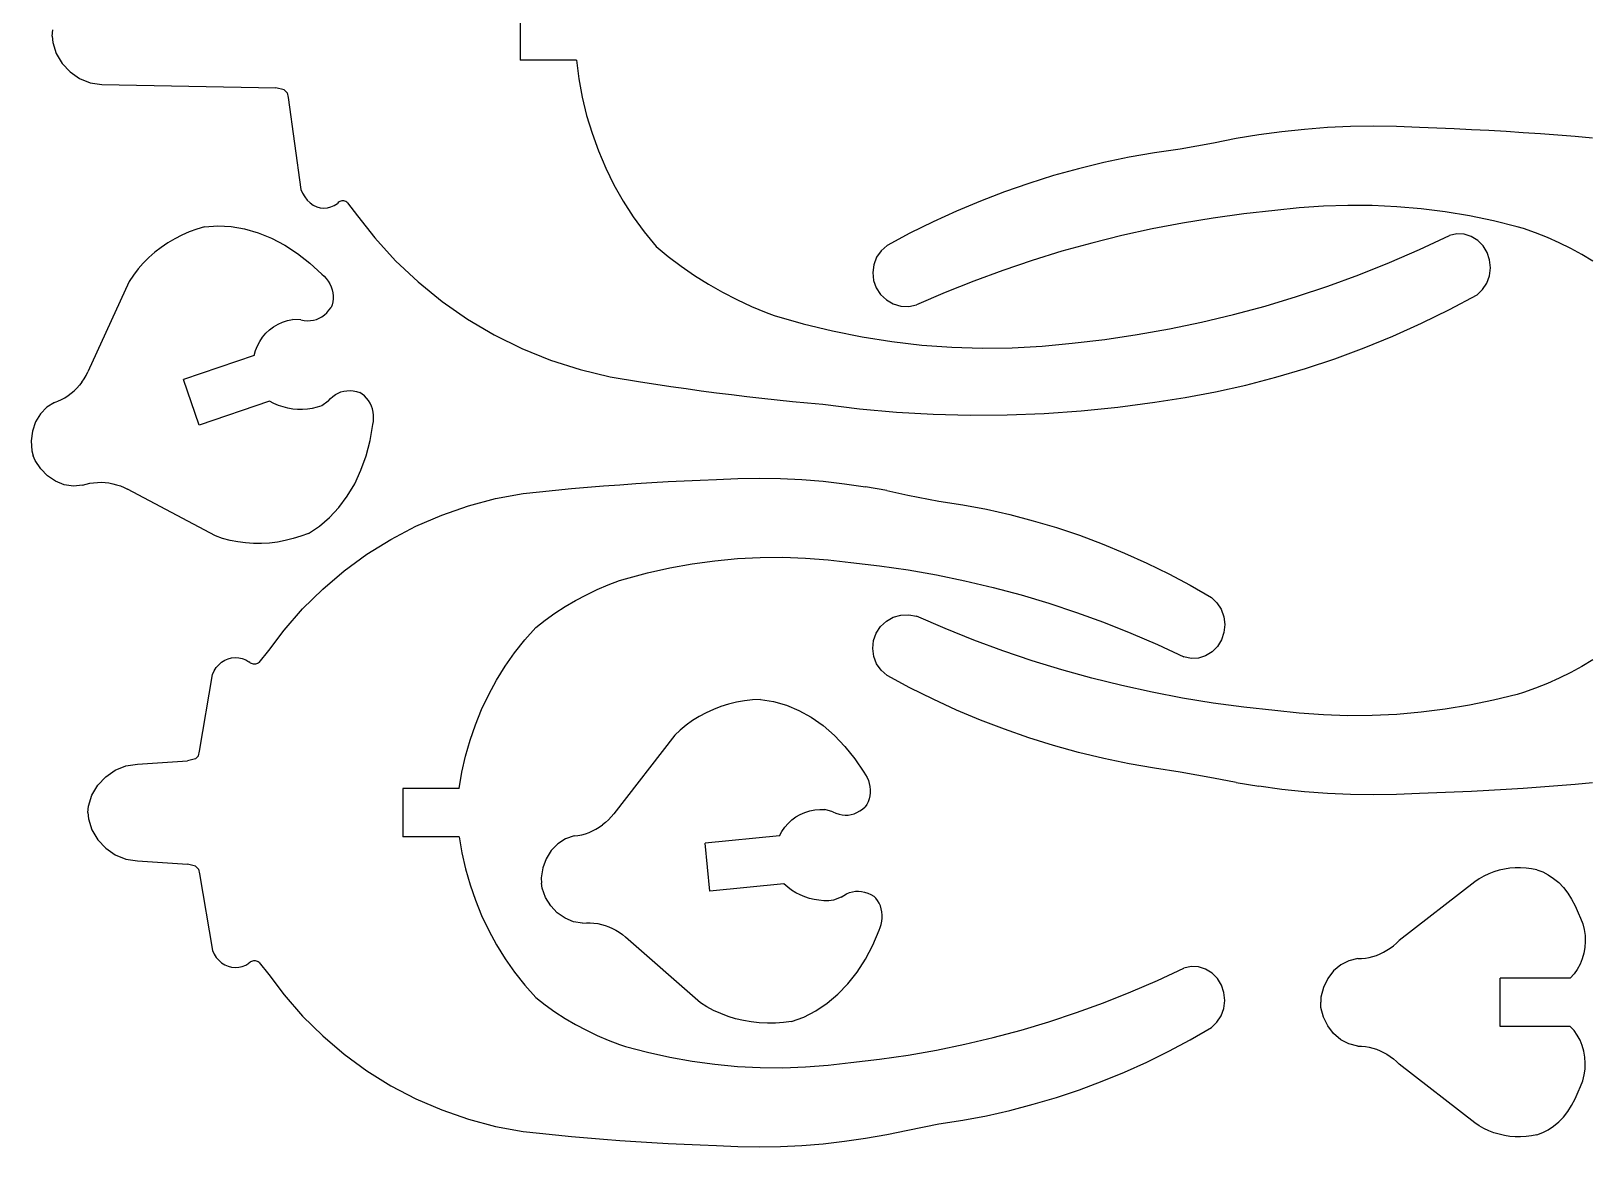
# Model space of a CAD drawing. Extents: x -177 to 177, y -98 to 98.
# Drawn here: x -176.6 to -92, y -91.3 to -30.7 of the extents above; entities that cross this region are included whole.
import ezdxf

# ---------------------------------------------------------------- set-up
doc = ezdxf.new("R2010")
doc.units = 0
doc.header["$MEASUREMENT"] = 0
doc.layers.get('0').update_dxf_attribs({"linetype": 'CONTINUOUS'})

msp = doc.modelspace()

# ---------------------------------------------------------------- linework, layer by layer
for p, q in [((-150.024, -29.624), (-150.024, -32.249)), ((-175.462, -30.937), (-175.429, -30.59)), ((-175.462, -30.937), (-175.429, -31.283)), ((-175.429, -31.283), (-175.235, -31.88)), ((-175.235, -31.88), (-174.916, -32.421)), ((-174.916, -32.421), (-174.487, -32.88)), ((-174.487, -32.88), (-173.969, -33.235)), ((-146.962, -32.249), (-150.024, -32.249)), ((-146.962, -32.249), (-146.835, -33.257)), ((-173.969, -33.235), (-173.386, -33.468)), ((-173.386, -33.468), (-172.766, -33.57)), ((-172.766, -33.57), (-163.297, -33.746)), ((-162.858, -33.854), (-163.297, -33.746)), ((-162.858, -33.854), (-162.692, -34.022)), ((-146.835, -33.257), (-146.653, -34.256)), ((-162.692, -34.022), (-162.64, -34.268)), ((-162.64, -34.268), (-161.942, -39.262)), ((-146.653, -34.256), (-146.416, -35.243)), ((-146.416, -35.243), (-146.123, -36.216)), ((-146.123, -36.216), (-145.777, -37.17)), ((-109.883, -36.301), (-111.115, -36.506)), ((-108.644, -36.133), (-109.883, -36.301)), ((-107.402, -36.003), (-108.644, -36.133)), ((-106.156, -35.909), (-107.402, -36.003)), ((-104.908, -35.852), (-106.156, -35.909)), ((-103.658, -35.832), (-104.908, -35.852)), ((-102.409, -35.849), (-103.658, -35.832)), ((-101.161, -35.904), (-102.409, -35.849)), ((-100.219, -35.937), (-101.161, -35.904)), ((-99.277, -35.976), (-100.219, -35.937)), ((-98.336, -36.02), (-99.277, -35.976)), ((-97.395, -36.07), (-98.336, -36.02)), ((-96.454, -36.125), (-97.395, -36.07)), ((-95.513, -36.185), (-96.454, -36.125)), ((-94.573, -36.251), (-95.513, -36.185)), ((-93.634, -36.322), (-94.573, -36.251)), ((-92.694, -36.398), (-93.634, -36.322)), ((-91.755, -36.48), (-92.694, -36.398)), ((-145.777, -37.17), (-145.378, -38.104)), ((-114.166, -37.075), (-115.557, -37.276)), ((-112.341, -36.746), (-114.166, -37.075)), ((-111.115, -36.506), (-112.341, -36.746)), ((-118.316, -37.81), (-119.682, -38.143)), ((-116.941, -37.522), (-118.316, -37.81)), ((-115.557, -37.276), (-116.941, -37.522)), ((-145.378, -38.104), (-144.928, -39.014)), ((-122.377, -38.936), (-123.705, -39.396)), ((-121.036, -38.518), (-122.377, -38.936)), ((-119.682, -38.143), (-121.036, -38.518)), ((-161.942, -39.262), (-161.849, -39.478)), ((-161.849, -39.478), (-161.732, -39.675)), ((-161.732, -39.675), (-161.594, -39.85)), ((-144.928, -39.014), (-144.427, -39.897)), ((-123.705, -39.396), (-125.018, -39.898)), ((-161.594, -39.85), (-161.439, -39.998)), ((-161.439, -39.998), (-161.268, -40.118)), ((-161.268, -40.118), (-161.085, -40.206)), ((-161.085, -40.206), (-160.894, -40.261)), ((-160.894, -40.261), (-160.7, -40.282)), ((-160.7, -40.282), (-160.504, -40.268)), ((-160.504, -40.268), (-160.312, -40.22)), ((-160.312, -40.22), (-160.128, -40.138)), ((-160.128, -40.138), (-159.954, -40.025)), ((-159.914, -39.983), (-159.954, -40.025)), ((-159.868, -39.949), (-159.914, -39.983)), ((-159.819, -39.921), (-159.868, -39.949)), ((-159.766, -39.901), (-159.819, -39.921)), ((-159.712, -39.889), (-159.766, -39.901)), ((-159.657, -39.885), (-159.712, -39.889)), ((-159.602, -39.89), (-159.657, -39.885)), ((-159.547, -39.903), (-159.602, -39.89)), ((-159.495, -39.923), (-159.547, -39.903)), ((-159.446, -39.952), (-159.495, -39.923)), ((-159.401, -39.987), (-159.446, -39.952)), ((-159.401, -39.987), (-158.875, -40.709)), ((-144.427, -39.897), (-143.878, -40.752)), ((-126.314, -40.442), (-127.592, -41.026)), ((-125.018, -39.898), (-126.314, -40.442)), ((-110.697, -40.595), (-112.367, -40.821)), ((-109.022, -40.414), (-110.697, -40.595)), ((-107.702, -40.269), (-109.022, -40.414)), ((-106.377, -40.175), (-107.702, -40.269)), ((-105.049, -40.133), (-106.377, -40.175)), ((-103.72, -40.143), (-105.049, -40.133)), ((-102.393, -40.205), (-103.72, -40.143)), ((-101.07, -40.32), (-102.393, -40.205)), ((-99.752, -40.486), (-101.07, -40.32)), ((-98.441, -40.704), (-99.752, -40.486)), ((-167.594, -41.427), (-168.008, -41.577)), ((-167.173, -41.302), (-167.594, -41.427)), ((-167.173, -41.302), (-166.462, -41.25)), ((-166.462, -41.25), (-165.737, -41.285)), ((-165.737, -41.285), (-165.003, -41.409)), ((-165.003, -41.409), (-164.269, -41.619)), ((-158.875, -40.709), (-157.933, -41.904)), ((-143.878, -40.752), (-143.282, -41.574)), ((-127.592, -41.026), (-128.851, -41.65)), ((-115.683, -41.409), (-117.329, -41.771)), ((-114.029, -41.092), (-115.683, -41.409)), ((-112.367, -40.821), (-114.029, -41.092)), ((-97.14, -40.973), (-98.441, -40.704)), ((-95.851, -41.293), (-97.14, -40.973)), ((-95.506, -41.397), (-95.851, -41.293)), ((-94.848, -41.627), (-95.506, -41.397)), ((-169.179, -42.174), (-169.54, -42.418)), ((-168.802, -41.952), (-169.179, -42.174)), ((-168.411, -41.752), (-168.802, -41.952)), ((-168.008, -41.577), (-168.411, -41.752)), ((-164.269, -41.619), (-163.539, -41.913)), ((-163.539, -41.913), (-162.822, -42.29)), ((-162.822, -42.29), (-162.123, -42.745)), ((-157.933, -41.904), (-156.798, -43.143)), ((-143.282, -41.574), (-142.641, -42.361)), ((-130.089, -42.314), (-130.411, -42.601)), ((-128.851, -41.65), (-130.089, -42.314)), ((-118.963, -42.178), (-120.586, -42.629)), ((-117.329, -41.771), (-118.963, -42.178)), ((-101.147, -42.532), (-99.518, -41.771)), ((-99.125, -41.687), (-99.518, -41.771)), ((-98.724, -41.705), (-99.125, -41.687)), ((-98.339, -41.824), (-98.724, -41.705)), ((-97.99, -42.037), (-98.339, -41.824)), ((-97.698, -42.331), (-97.99, -42.037)), ((-94.2, -41.884), (-94.848, -41.627)), ((-93.563, -42.167), (-94.2, -41.884)), ((-92.938, -42.476), (-93.563, -42.167)), ((-170.206, -42.967), (-170.508, -43.268)), ((-169.883, -42.683), (-170.206, -42.967)), ((-169.54, -42.418), (-169.883, -42.683)), ((-162.123, -42.745), (-161.448, -43.274)), ((-156.798, -43.143), (-155.574, -44.294)), ((-142.641, -42.361), (-141.983, -42.905)), ((-141.983, -42.905), (-141.275, -43.441)), ((-130.656, -42.956), (-130.811, -43.358)), ((-130.411, -42.601), (-130.656, -42.956)), ((-122.196, -43.124), (-123.792, -43.663)), ((-120.586, -42.629), (-122.196, -43.124)), ((-102.794, -43.245), (-101.147, -42.532)), ((-97.478, -42.692), (-97.698, -42.331)), ((-97.343, -43.097), (-97.478, -42.692)), ((-97.3, -43.526), (-97.343, -43.097)), ((-92.327, -42.811), (-92.938, -42.476)), ((-91.729, -43.17), (-92.327, -42.811)), ((-171.041, -43.919), (-171.27, -44.264)), ((-170.787, -43.586), (-171.041, -43.919)), ((-170.508, -43.268), (-170.787, -43.586)), ((-161.448, -43.274), (-160.805, -43.873)), ((-160.805, -43.873), (-160.678, -43.987)), ((-160.678, -43.987), (-160.563, -44.114)), ((-141.275, -43.441), (-140.548, -43.945)), ((-140.548, -43.945), (-139.801, -44.416)), ((-130.811, -43.358), (-130.867, -43.785)), ((-130.867, -43.785), (-130.821, -44.214)), ((-123.792, -43.663), (-125.372, -44.246)), ((-106.141, -44.523), (-104.459, -43.909)), ((-104.459, -43.909), (-102.794, -43.245)), ((-97.497, -44.355), (-97.353, -43.953)), ((-97.353, -43.953), (-97.3, -43.526)), ((-171.27, -44.264), (-173.516, -49.179)), ((-160.563, -44.114), (-160.461, -44.253)), ((-160.461, -44.253), (-160.375, -44.401)), ((-160.375, -44.401), (-160.304, -44.557)), ((-160.304, -44.557), (-160.25, -44.718)), ((-160.25, -44.718), (-160.214, -44.883)), ((-155.574, -44.294), (-154.268, -45.352)), ((-139.801, -44.416), (-139.037, -44.853)), ((-139.037, -44.853), (-138.257, -45.256)), ((-130.821, -44.214), (-130.676, -44.619)), ((-130.676, -44.619), (-130.439, -44.98)), ((-125.372, -44.246), (-126.936, -44.872)), ((-107.837, -45.089), (-106.141, -44.523)), ((-98.024, -44.997), (-97.725, -44.71)), ((-97.725, -44.71), (-97.497, -44.355)), ((-160.417, -45.835), (-160.306, -45.684)), ((-160.252, -45.534), (-160.306, -45.684)), ((-160.215, -45.377), (-160.252, -45.534)), ((-160.196, -45.214), (-160.215, -45.377)), ((-160.214, -44.883), (-160.196, -45.049)), ((-160.196, -45.049), (-160.196, -45.214)), ((-154.268, -45.352), (-152.887, -46.31)), ((-138.257, -45.256), (-137.462, -45.624)), ((-137.462, -45.624), (-136.653, -45.956)), ((-130.439, -44.98), (-130.125, -45.274)), ((-130.125, -45.274), (-129.75, -45.487)), ((-129.75, -45.487), (-129.336, -45.606)), ((-129.336, -45.606), (-128.905, -45.624)), ((-128.905, -45.624), (-128.483, -45.54)), ((-126.936, -44.872), (-128.483, -45.54)), ((-111.27, -46.068), (-109.547, -45.604)), ((-109.547, -45.604), (-107.837, -45.089)), ((-99.527, -45.794), (-98.024, -44.997)), ((-163.186, -46.586), (-162.934, -46.472)), ((-162.934, -46.472), (-162.672, -46.386)), ((-162.672, -46.386), (-162.402, -46.328)), ((-161.947, -46.354), (-162.402, -46.328)), ((-161.947, -46.354), (-161.77, -46.388)), ((-161.77, -46.388), (-161.596, -46.402)), ((-161.596, -46.402), (-161.426, -46.397)), ((-161.426, -46.397), (-161.261, -46.373)), ((-161.261, -46.373), (-161.102, -46.33)), ((-161.102, -46.33), (-160.95, -46.268)), ((-160.95, -46.268), (-160.804, -46.187)), ((-160.804, -46.187), (-160.667, -46.087)), ((-160.667, -46.087), (-160.537, -45.97)), ((-160.537, -45.97), (-160.417, -45.835)), ((-152.887, -46.31), (-151.439, -47.163)), ((-136.653, -45.956), (-136.229, -46.109)), ((-136.229, -46.109), (-134.649, -46.567)), ((-114.747, -46.845), (-113.003, -46.482)), ((-113.003, -46.482), (-111.27, -46.068)), ((-102.601, -47.234), (-101.053, -46.54)), ((-101.053, -46.54), (-99.527, -45.794)), ((-164.179, -47.521), (-164.024, -47.292)), ((-164.024, -47.292), (-163.844, -47.083)), ((-163.844, -47.083), (-163.643, -46.893)), ((-163.643, -46.893), (-163.423, -46.727)), ((-163.423, -46.727), (-163.186, -46.586)), ((-151.439, -47.163), (-149.932, -47.907)), ((-134.649, -46.567), (-133.054, -46.959)), ((-133.054, -46.959), (-131.445, -47.282)), ((-131.445, -47.282), (-129.826, -47.538)), ((-118.259, -47.416), (-116.499, -47.156)), ((-116.499, -47.156), (-114.747, -46.845)), ((-104.167, -47.875), (-102.601, -47.234)), ((-164.484, -48.287), (-164.41, -48.021)), ((-164.41, -48.021), (-164.308, -47.764)), ((-164.308, -47.764), (-164.179, -47.521)), ((-149.932, -47.907), (-148.374, -48.537)), ((-129.826, -47.538), (-128.198, -47.724)), ((-128.198, -47.724), (-126.565, -47.842)), ((-126.565, -47.842), (-124.928, -47.892)), ((-124.928, -47.892), (-123.291, -47.871)), ((-123.291, -47.871), (-121.655, -47.782)), ((-121.655, -47.782), (-120.024, -47.624)), ((-120.024, -47.624), (-118.259, -47.416)), ((-105.751, -48.463), (-104.167, -47.875)), ((-164.484, -48.287), (-168.32, -49.586)), ((-148.374, -48.537), (-146.774, -49.05)), ((-146.774, -49.05), (-145.14, -49.443)), ((-108.967, -49.475), (-107.352, -48.996)), ((-107.352, -48.996), (-105.751, -48.463)), ((-174.117, -50.063), (-173.976, -49.905)), ((-173.844, -49.737), (-173.976, -49.905)), ((-173.844, -49.737), (-173.723, -49.559)), ((-173.723, -49.559), (-173.614, -49.373)), ((-173.614, -49.373), (-173.516, -49.179)), ((-167.478, -52.072), (-168.32, -49.586)), ((-145.14, -49.443), (-143.481, -49.714)), ((-143.481, -49.714), (-142.659, -49.844)), ((-142.659, -49.844), (-141.837, -49.969)), ((-112.235, -50.267), (-110.596, -49.899)), ((-110.596, -49.899), (-108.967, -49.475)), ((-175.338, -50.839), (-175.144, -50.766)), ((-175.144, -50.766), (-174.955, -50.681)), ((-174.955, -50.681), (-174.772, -50.582)), ((-174.772, -50.582), (-174.596, -50.47)), ((-174.596, -50.47), (-174.428, -50.346)), ((-174.428, -50.346), (-174.268, -50.21)), ((-174.268, -50.21), (-174.117, -50.063)), ((-163.642, -50.773), (-167.478, -52.072)), ((-163.406, -50.898), (-163.642, -50.773)), ((-160.453, -50.767), (-160.81, -51.02)), ((-160.453, -50.767), (-160.332, -50.632)), ((-160.332, -50.632), (-160.203, -50.515)), ((-160.203, -50.515), (-160.065, -50.416)), ((-160.065, -50.416), (-159.92, -50.335)), ((-159.92, -50.335), (-159.767, -50.272)), ((-159.767, -50.272), (-159.608, -50.229)), ((-159.608, -50.229), (-159.443, -50.205)), ((-159.443, -50.205), (-159.274, -50.2)), ((-159.274, -50.2), (-159.1, -50.215)), ((-159.1, -50.215), (-158.922, -50.248)), ((-158.922, -50.248), (-158.742, -50.301)), ((-158.608, -50.388), (-158.742, -50.301)), ((-158.483, -50.49), (-158.608, -50.388)), ((-158.37, -50.608), (-158.483, -50.49)), ((-158.269, -50.739), (-158.37, -50.608)), ((-158.182, -50.882), (-158.269, -50.739)), ((-141.837, -49.969), (-141.013, -50.088)), ((-141.013, -50.088), (-140.189, -50.203)), ((-140.189, -50.203), (-139.364, -50.312)), ((-139.364, -50.312), (-138.539, -50.417)), ((-138.539, -50.417), (-137.713, -50.516)), ((-137.713, -50.516), (-136.887, -50.611)), ((-136.887, -50.611), (-136.06, -50.7)), ((-136.06, -50.7), (-135.233, -50.784)), ((-135.233, -50.784), (-134.405, -50.863)), ((-115.542, -50.835), (-113.885, -50.579)), ((-113.885, -50.579), (-112.235, -50.267)), ((-176.102, -51.463), (-176.367, -51.9)), ((-175.754, -51.104), (-176.102, -51.463)), ((-175.338, -50.839), (-175.754, -51.104)), ((-163.161, -51.003), (-163.406, -50.898)), ((-162.908, -51.089), (-163.161, -51.003)), ((-162.649, -51.154), (-162.908, -51.089)), ((-162.386, -51.198), (-162.649, -51.154)), ((-162.121, -51.221), (-162.386, -51.198)), ((-161.854, -51.223), (-162.121, -51.221)), ((-161.588, -51.204), (-161.854, -51.223)), ((-161.324, -51.163), (-161.588, -51.204)), ((-161.064, -51.102), (-161.324, -51.163)), ((-160.81, -51.02), (-161.064, -51.102)), ((-158.111, -51.035), (-158.182, -50.882)), ((-158.056, -51.196), (-158.111, -51.035)), ((-158.017, -51.362), (-158.056, -51.196)), ((-157.996, -51.532), (-158.017, -51.362)), ((-157.992, -51.704), (-157.996, -51.532)), ((-134.405, -50.863), (-133.576, -50.937)), ((-133.576, -50.937), (-131.582, -51.182)), ((-131.582, -51.182), (-129.581, -51.362)), ((-129.581, -51.362), (-127.576, -51.479)), ((-127.576, -51.479), (-125.567, -51.532)), ((-125.567, -51.532), (-123.558, -51.52)), ((-123.558, -51.52), (-121.549, -51.445)), ((-121.549, -51.445), (-119.542, -51.305)), ((-119.542, -51.305), (-117.539, -51.102)), ((-117.539, -51.102), (-115.542, -50.835)), ((-176.536, -52.395), (-176.601, -52.924)), ((-176.367, -51.9), (-176.536, -52.395)), ((-158.185, -52.909), (-158.038, -52.042)), ((-158.038, -52.042), (-158.006, -51.875)), ((-158.006, -51.875), (-157.992, -51.704)), ((-176.601, -52.924), (-176.559, -53.464)), ((-158.399, -53.74), (-158.185, -52.909)), ((-176.559, -53.464), (-176.483, -53.737)), ((-176.378, -53.999), (-176.483, -53.737)), ((-176.083, -54.453), (-176.378, -53.999)), ((-158.677, -54.526), (-158.399, -53.74)), ((-175.71, -54.834), (-176.083, -54.453)), ((-175.275, -55.124), (-175.71, -54.834)), ((-159.019, -55.261), (-158.677, -54.526)), ((-139.365, -55.029), (-138.204, -54.974)), ((-138.204, -54.974), (-137.042, -54.957)), ((-137.042, -54.957), (-135.88, -54.977)), ((-135.88, -54.977), (-134.719, -55.034)), ((-174.799, -55.311), (-175.275, -55.124)), ((-174.304, -55.384), (-174.799, -55.311)), ((-173.813, -55.342), (-174.304, -55.384)), ((-173.813, -55.342), (-173.615, -55.281)), ((-173.615, -55.281), (-173.412, -55.235)), ((-173.412, -55.235), (-173.207, -55.202)), ((-173.207, -55.202), (-173, -55.184)), ((-173, -55.184), (-172.791, -55.18)), ((-172.791, -55.18), (-172.581, -55.191)), ((-172.581, -55.191), (-172.372, -55.216)), ((-172.372, -55.216), (-172.163, -55.256)), ((-172.163, -55.256), (-171.957, -55.31)), ((-171.957, -55.31), (-171.753, -55.377)), ((-171.753, -55.377), (-171.553, -55.459)), ((-171.553, -55.459), (-171.357, -55.553)), ((-166.587, -58.092), (-171.357, -55.553)), ((-159.419, -55.938), (-159.019, -55.261)), ((-151.362, -56.067), (-149.856, -55.784)), ((-149.856, -55.784), (-148.984, -55.692)), ((-148.984, -55.692), (-148.111, -55.605)), ((-148.111, -55.605), (-147.238, -55.523)), ((-147.238, -55.523), (-146.365, -55.447)), ((-146.365, -55.447), (-145.491, -55.376)), ((-145.491, -55.376), (-144.617, -55.31)), ((-144.617, -55.31), (-143.742, -55.25)), ((-143.742, -55.25), (-142.867, -55.195)), ((-142.867, -55.195), (-141.992, -55.145)), ((-141.992, -55.145), (-141.116, -55.101)), ((-141.116, -55.101), (-140.241, -55.062)), ((-140.241, -55.062), (-139.365, -55.029)), ((-134.719, -55.034), (-133.56, -55.128)), ((-133.56, -55.128), (-132.405, -55.258)), ((-132.405, -55.258), (-131.253, -55.426)), ((-130.107, -55.631), (-131.253, -55.426)), ((-130.107, -55.631), (-128.967, -55.871)), ((-160.382, -57.095), (-159.875, -56.551)), ((-159.875, -56.551), (-159.419, -55.938)), ((-154.289, -56.962), (-152.842, -56.46)), ((-152.842, -56.46), (-151.362, -56.067)), ((-128.967, -55.871), (-127.269, -56.2)), ((-127.269, -56.2), (-125.976, -56.401)), ((-125.976, -56.401), (-124.689, -56.647)), ((-124.689, -56.647), (-123.41, -56.935)), ((-160.937, -57.564), (-160.382, -57.095)), ((-155.695, -57.57), (-154.289, -56.962)), ((-123.41, -56.935), (-122.14, -57.268)), ((-122.14, -57.268), (-120.881, -57.643)), ((-166.195, -58.227), (-166.587, -58.092)), ((-165.791, -58.336), (-166.195, -58.227)), ((-165.377, -58.419), (-165.791, -58.336)), ((-162.79, -58.349), (-163.222, -58.428)), ((-162.363, -58.243), (-162.79, -58.349)), ((-161.943, -58.111), (-162.363, -58.243)), ((-161.533, -57.954), (-161.943, -58.111)), ((-161.533, -57.954), (-160.937, -57.564)), ((-158.353, -59.088), (-157.052, -58.28)), ((-157.052, -58.28), (-155.695, -57.57)), ((-120.881, -57.643), (-119.633, -58.061)), ((-119.633, -58.061), (-118.398, -58.521)), ((-164.953, -58.475), (-165.377, -58.419)), ((-164.524, -58.505), (-164.953, -58.475)), ((-164.091, -58.506), (-164.524, -58.505)), ((-163.656, -58.481), (-164.091, -58.506)), ((-163.222, -58.428), (-163.656, -58.481)), ((-159.59, -59.991), (-158.353, -59.088)), ((-118.398, -58.521), (-117.178, -59.023)), ((-117.178, -59.023), (-115.972, -59.567)), ((-160.757, -60.983), (-159.59, -59.991)), ((-144.303, -60.418), (-143.104, -60.098)), ((-143.104, -60.098), (-141.894, -59.829)), ((-141.894, -59.829), (-140.675, -59.611)), ((-140.675, -59.611), (-139.449, -59.445)), ((-139.449, -59.445), (-138.218, -59.33)), ((-138.218, -59.33), (-136.984, -59.268)), ((-136.984, -59.268), (-135.749, -59.258)), ((-135.749, -59.258), (-134.514, -59.3)), ((-134.514, -59.3), (-133.281, -59.394)), ((-133.281, -59.394), (-132.053, -59.539)), ((-132.053, -59.539), (-130.496, -59.72)), ((-130.496, -59.72), (-128.943, -59.946)), ((-128.943, -59.946), (-127.397, -60.217)), ((-115.972, -59.567), (-114.784, -60.151)), ((-145.838, -61.009), (-145.236, -60.752)), ((-145.236, -60.752), (-144.624, -60.522)), ((-144.624, -60.522), (-144.303, -60.418)), ((-127.397, -60.217), (-125.859, -60.534)), ((-125.859, -60.534), (-124.329, -60.896)), ((-124.329, -60.896), (-122.808, -61.303)), ((-114.784, -60.151), (-113.613, -60.775)), ((-113.613, -60.775), (-112.461, -61.439)), ((-161.847, -62.058), (-160.757, -60.983)), ((-147.58, -61.936), (-147.012, -61.601)), ((-147.012, -61.601), (-146.431, -61.292)), ((-146.431, -61.292), (-145.838, -61.009)), ((-122.808, -61.303), (-121.299, -61.754)), ((-121.299, -61.754), (-119.802, -62.249)), ((-112.461, -61.439), (-112.162, -61.726)), ((-112.162, -61.726), (-111.934, -62.081)), ((-162.855, -63.212), (-161.847, -62.058)), ((-148.677, -62.679), (-148.136, -62.295)), ((-148.136, -62.295), (-147.58, -61.936)), ((-130.125, -62.724), (-129.75, -62.511)), ((-129.75, -62.511), (-129.336, -62.393)), ((-129.336, -62.393), (-128.905, -62.375)), ((-128.905, -62.375), (-128.483, -62.459)), ((-126.936, -63.127), (-128.483, -62.459)), ((-119.802, -62.249), (-118.318, -62.788)), ((-111.934, -62.081), (-111.79, -62.483)), ((-111.79, -62.483), (-111.738, -62.91)), ((-163.687, -64.32), (-162.855, -63.212)), ((-149.772, -63.741), (-149.181, -63.071)), ((-149.181, -63.071), (-148.677, -62.679)), ((-130.821, -63.785), (-130.676, -63.379)), ((-130.676, -63.379), (-130.439, -63.019)), ((-130.439, -63.019), (-130.125, -62.724)), ((-125.372, -63.752), (-126.936, -63.127)), ((-118.318, -62.788), (-116.848, -63.371)), ((-116.848, -63.371), (-115.393, -63.997)), ((-111.781, -63.339), (-111.916, -63.744)), ((-111.738, -62.91), (-111.781, -63.339)), ((-164.214, -64.97), (-163.687, -64.32)), ((-150.326, -64.443), (-149.772, -63.741)), ((-130.867, -64.213), (-130.821, -63.785)), ((-130.811, -64.641), (-130.867, -64.213)), ((-123.792, -64.335), (-125.372, -63.752)), ((-115.393, -63.997), (-113.955, -64.665)), ((-112.135, -64.105), (-112.428, -64.399)), ((-111.916, -63.744), (-112.135, -64.105)), ((-166.544, -65.252), (-166.407, -65.094)), ((-166.407, -65.094), (-166.251, -64.96)), ((-166.251, -64.96), (-166.08, -64.853)), ((-166.08, -64.853), (-165.898, -64.773)), ((-165.898, -64.773), (-165.707, -64.724)), ((-165.707, -64.724), (-165.512, -64.705)), ((-165.512, -64.705), (-165.317, -64.717)), ((-165.317, -64.717), (-165.125, -64.761)), ((-165.125, -64.761), (-164.94, -64.834)), ((-164.94, -64.834), (-164.767, -64.937)), ((-164.726, -64.974), (-164.767, -64.937)), ((-164.68, -65.005), (-164.726, -64.974)), ((-164.631, -65.03), (-164.68, -65.005)), ((-164.579, -65.048), (-164.631, -65.03)), ((-164.524, -65.059), (-164.579, -65.048)), ((-164.469, -65.063), (-164.524, -65.059)), ((-164.414, -65.058), (-164.469, -65.063)), ((-164.36, -65.047), (-164.414, -65.058)), ((-164.308, -65.028), (-164.36, -65.047)), ((-164.259, -65.002), (-164.308, -65.028)), ((-164.214, -64.97), (-164.259, -65.002)), ((-151.31, -65.934), (-150.839, -65.175)), ((-150.839, -65.175), (-150.326, -64.443)), ((-130.656, -65.043), (-130.811, -64.641)), ((-130.411, -65.397), (-130.656, -65.043)), ((-122.196, -64.874), (-123.792, -64.335)), ((-120.586, -65.37), (-122.196, -64.874)), ((-113.562, -64.749), (-113.955, -64.665)), ((-113.162, -64.731), (-113.562, -64.749)), ((-112.776, -64.612), (-113.162, -64.731)), ((-112.428, -64.399), (-112.776, -64.612)), ((-91.729, -64.828), (-92.327, -65.188)), ((-167.452, -69.793), (-166.754, -65.624)), ((-166.754, -65.624), (-166.661, -65.43)), ((-166.661, -65.43), (-166.544, -65.252)), ((-151.738, -66.719), (-151.31, -65.934)), ((-130.089, -65.684), (-130.411, -65.397)), ((-128.851, -66.348), (-130.089, -65.684)), ((-118.963, -65.821), (-120.586, -65.37)), ((-117.329, -66.228), (-118.963, -65.821)), ((-93.563, -65.832), (-94.2, -66.115)), ((-92.938, -65.523), (-93.563, -65.832)), ((-92.327, -65.188), (-92.938, -65.523)), ((-152.122, -67.526), (-151.738, -66.719)), ((-127.592, -66.972), (-128.851, -66.348)), ((-115.683, -66.589), (-117.329, -66.228)), ((-114.029, -66.906), (-115.683, -66.589)), ((-95.851, -66.706), (-97.14, -67.026)), ((-95.506, -66.601), (-95.851, -66.706)), ((-94.848, -66.371), (-95.506, -66.601)), ((-94.2, -66.115), (-94.848, -66.371)), ((-152.46, -68.353), (-152.122, -67.526)), ((-139.918, -67.704), (-140.297, -67.906)), ((-139.523, -67.524), (-139.918, -67.704)), ((-139.116, -67.369), (-139.523, -67.524)), ((-138.698, -67.239), (-139.116, -67.369)), ((-138.272, -67.134), (-138.698, -67.239)), ((-137.839, -67.056), (-138.272, -67.134)), ((-137.402, -67.004), (-137.839, -67.056)), ((-136.964, -66.979), (-137.402, -67.004)), ((-136.964, -66.979), (-136.26, -67.091)), ((-136.26, -67.091), (-135.562, -67.291)), ((-135.562, -67.291), (-134.876, -67.579)), ((-134.876, -67.579), (-134.209, -67.951)), ((-126.314, -67.557), (-127.592, -66.972)), ((-125.018, -68.1), (-126.314, -67.557)), ((-112.367, -67.178), (-114.029, -66.906)), ((-110.697, -67.404), (-112.367, -67.178)), ((-109.022, -67.584), (-110.697, -67.404)), ((-107.702, -67.73), (-109.022, -67.584)), ((-101.07, -67.679), (-102.393, -67.793)), ((-99.752, -67.512), (-101.07, -67.679)), ((-98.441, -67.295), (-99.752, -67.512)), ((-97.14, -67.026), (-98.441, -67.295)), ((-152.751, -69.198), (-152.46, -68.353)), ((-141.004, -68.377), (-141.328, -68.642)), ((-140.66, -68.131), (-141.004, -68.377)), ((-140.297, -67.906), (-140.66, -68.131)), ((-134.209, -67.951), (-133.566, -68.404)), ((-133.566, -68.404), (-132.953, -68.935)), ((-123.705, -68.602), (-125.018, -68.1)), ((-106.377, -67.824), (-107.702, -67.73)), ((-105.049, -67.866), (-106.377, -67.824)), ((-103.72, -67.855), (-105.049, -67.866)), ((-102.393, -67.793), (-103.72, -67.855)), ((-152.995, -70.058), (-152.751, -69.198)), ((-141.63, -68.926), (-144.939, -73.198)), ((-141.328, -68.642), (-141.63, -68.926)), ((-132.953, -68.935), (-132.377, -69.538)), ((-122.377, -69.062), (-123.705, -68.602)), ((-121.036, -69.48), (-122.377, -69.062)), ((-167.671, -70.207), (-168.11, -70.315)), ((-167.671, -70.207), (-167.505, -70.039)), ((-167.505, -70.039), (-167.452, -69.793)), ((-153.19, -70.93), (-152.995, -70.058)), ((-132.377, -69.538), (-131.841, -70.207)), ((-131.841, -70.207), (-131.352, -70.938)), ((-119.682, -69.856), (-121.036, -69.48)), ((-118.316, -70.188), (-119.682, -69.856)), ((-116.941, -70.477), (-118.316, -70.188)), ((-172.549, -71.181), (-172.031, -70.826)), ((-172.031, -70.826), (-171.448, -70.593)), ((-171.448, -70.593), (-170.829, -70.491)), ((-170.829, -70.491), (-168.11, -70.315)), ((-153.337, -71.812), (-153.19, -70.93)), ((-131.352, -70.938), (-131.254, -71.078)), ((-131.254, -71.078), (-131.171, -71.228)), ((-115.557, -70.722), (-116.941, -70.477)), ((-114.166, -70.923), (-115.557, -70.722)), ((-112.341, -71.252), (-114.166, -70.923)), ((-173.297, -72.181), (-172.978, -71.64)), ((-172.978, -71.64), (-172.549, -71.181)), ((-156.399, -71.812), (-156.399, -74.437)), ((-153.337, -71.812), (-156.399, -71.812)), ((-131.171, -71.228), (-131.104, -71.386)), ((-131.104, -71.386), (-131.054, -71.55)), ((-131.054, -71.55), (-131.021, -71.717)), ((-131.021, -71.717), (-131.005, -71.887)), ((-131.005, -71.887), (-131.008, -72.055)), ((-111.115, -71.493), (-112.341, -71.252)), ((-111.115, -71.493), (-109.883, -71.697)), ((-108.644, -71.865), (-109.883, -71.697)), ((-107.402, -71.996), (-108.644, -71.865)), ((-97.395, -71.929), (-98.336, -71.978)), ((-96.454, -71.874), (-97.395, -71.929)), ((-95.513, -71.813), (-96.454, -71.874)), ((-94.573, -71.748), (-95.513, -71.813)), ((-93.634, -71.677), (-94.573, -71.748)), ((-92.694, -71.6), (-93.634, -71.677)), ((-91.755, -71.519), (-92.694, -71.6)), ((-173.525, -73.124), (-173.492, -72.778)), ((-173.492, -72.778), (-173.297, -72.181)), ((-131.193, -72.68), (-131.28, -72.814)), ((-131.121, -72.536), (-131.193, -72.68)), ((-131.066, -72.382), (-131.121, -72.536)), ((-131.028, -72.221), (-131.066, -72.382)), ((-131.008, -72.055), (-131.028, -72.221)), ((-106.156, -72.09), (-107.402, -71.996)), ((-104.908, -72.147), (-106.156, -72.09)), ((-103.658, -72.166), (-104.908, -72.147)), ((-102.409, -72.149), (-103.658, -72.166)), ((-101.161, -72.095), (-102.409, -72.149)), ((-100.219, -72.061), (-101.161, -72.095)), ((-99.277, -72.022), (-100.219, -72.061)), ((-98.336, -71.978), (-99.277, -72.022)), ((-173.525, -73.124), (-173.492, -73.471)), ((-173.492, -73.471), (-173.297, -74.068)), ((-145.386, -73.666), (-145.228, -73.52)), ((-145.228, -73.52), (-145.079, -73.364)), ((-145.079, -73.364), (-144.939, -73.198)), ((-135.47, -73.717), (-135.267, -73.531)), ((-135.267, -73.531), (-135.044, -73.367)), ((-135.044, -73.367), (-134.805, -73.229)), ((-134.805, -73.229), (-134.553, -73.118)), ((-134.553, -73.118), (-134.29, -73.035)), ((-134.29, -73.035), (-134.019, -72.981)), ((-134.019, -72.981), (-133.744, -72.957)), ((-133.744, -72.957), (-133.468, -72.963)), ((-133.031, -73.091), (-133.468, -72.963)), ((-133.031, -73.091), (-132.866, -73.165)), ((-132.866, -73.165), (-132.7, -73.219)), ((-132.7, -73.219), (-132.533, -73.253)), ((-132.533, -73.253), (-132.368, -73.267)), ((-132.368, -73.267), (-132.203, -73.261)), ((-132.203, -73.261), (-132.04, -73.235)), ((-132.04, -73.235), (-131.88, -73.19)), ((-131.88, -73.19), (-131.723, -73.125)), ((-131.723, -73.125), (-131.571, -73.04)), ((-131.571, -73.04), (-131.422, -72.936)), ((-131.422, -72.936), (-131.28, -72.814)), ((-173.297, -74.068), (-172.978, -74.609)), ((-153.337, -74.437), (-156.399, -74.437)), ((-153.337, -74.437), (-153.19, -75.318)), ((-147.092, -74.397), (-147.558, -74.56)), ((-147.092, -74.397), (-146.887, -74.371)), ((-146.887, -74.371), (-146.683, -74.331)), ((-146.683, -74.331), (-146.483, -74.277)), ((-146.483, -74.277), (-146.286, -74.208)), ((-146.286, -74.208), (-146.094, -74.126)), ((-146.094, -74.126), (-145.907, -74.03)), ((-145.907, -74.03), (-145.726, -73.921)), ((-145.726, -73.921), (-145.553, -73.799)), ((-145.386, -73.666), (-145.553, -73.799)), ((-135.942, -74.393), (-139.974, -74.782)), ((-135.942, -74.393), (-135.81, -74.151)), ((-135.81, -74.151), (-135.652, -73.925)), ((-135.652, -73.925), (-135.47, -73.717)), ((-172.978, -74.609), (-172.549, -75.067)), ((-172.549, -75.067), (-172.031, -75.422)), ((-153.19, -75.318), (-152.995, -76.191)), ((-148.337, -75.196), (-148.614, -75.639)), ((-147.979, -74.83), (-148.337, -75.196)), ((-147.558, -74.56), (-147.979, -74.83)), ((-139.722, -77.394), (-139.974, -74.782)), ((-172.031, -75.422), (-171.448, -75.656)), ((-171.448, -75.656), (-170.829, -75.758)), ((-170.829, -75.758), (-168.11, -75.934)), ((-167.671, -76.042), (-168.11, -75.934)), ((-167.671, -76.042), (-167.505, -76.21)), ((-148.798, -76.139), (-148.881, -76.674)), ((-148.614, -75.639), (-148.798, -76.139)), ((-96.251, -76.151), (-96.543, -76.197)), ((-95.956, -76.127), (-96.251, -76.151)), ((-95.66, -76.124), (-95.956, -76.127)), ((-95.363, -76.142), (-95.66, -76.124)), ((-95.067, -76.181), (-95.363, -76.142)), ((-94.775, -76.241), (-95.067, -76.181)), ((-167.505, -76.21), (-167.452, -76.455)), ((-167.452, -76.455), (-166.754, -80.624)), ((-152.995, -76.191), (-152.751, -77.05)), ((-148.881, -76.674), (-148.87, -76.957)), ((-148.827, -77.236), (-148.87, -76.957)), ((-135.691, -77.006), (-139.722, -77.394)), ((-135.489, -77.182), (-135.691, -77.006)), ((-98.147, -76.889), (-102.252, -80.072)), ((-97.904, -76.726), (-98.147, -76.889)), ((-97.65, -76.581), (-97.904, -76.726)), ((-97.385, -76.456), (-97.65, -76.581)), ((-97.112, -76.349), (-97.385, -76.456)), ((-96.831, -76.263), (-97.112, -76.349)), ((-96.543, -76.197), (-96.831, -76.263)), ((-94.775, -76.241), (-94.46, -76.356)), ((-94.46, -76.356), (-94.156, -76.511)), ((-94.156, -76.511), (-93.865, -76.705)), ((-93.865, -76.705), (-93.591, -76.936)), ((-93.591, -76.936), (-93.335, -77.203)), ((-152.751, -77.05), (-152.46, -77.895)), ((-148.644, -77.746), (-148.827, -77.236)), ((-148.367, -78.202), (-148.644, -77.746)), ((-135.275, -77.34), (-135.489, -77.182)), ((-135.048, -77.481), (-135.275, -77.34)), ((-134.811, -77.604), (-135.048, -77.481)), ((-134.566, -77.707), (-134.811, -77.604)), ((-134.312, -77.79), (-134.566, -77.707)), ((-134.053, -77.853), (-134.312, -77.79)), ((-133.789, -77.895), (-134.053, -77.853)), ((-132.584, -77.729), (-132.991, -77.894)), ((-132.584, -77.729), (-132.436, -77.625)), ((-132.436, -77.625), (-132.284, -77.541)), ((-132.284, -77.541), (-132.127, -77.476)), ((-132.127, -77.476), (-131.967, -77.43)), ((-131.967, -77.43), (-131.804, -77.404)), ((-131.804, -77.404), (-131.639, -77.399)), ((-131.639, -77.399), (-131.474, -77.413)), ((-131.474, -77.413), (-131.307, -77.447)), ((-131.307, -77.447), (-131.141, -77.501)), ((-131.141, -77.501), (-130.976, -77.574)), ((-130.976, -77.574), (-130.812, -77.667)), ((-130.702, -77.781), (-130.812, -77.667)), ((-130.604, -77.91), (-130.702, -77.781)), ((-93.335, -77.203), (-93.1, -77.503)), ((-93.1, -77.503), (-92.888, -77.832)), ((-92.888, -77.832), (-92.701, -78.189)), ((-152.46, -77.895), (-152.122, -78.723)), ((-152.122, -78.723), (-151.738, -79.53)), ((-148.01, -78.584), (-148.367, -78.202)), ((-147.59, -78.874), (-148.01, -78.584)), ((-133.523, -77.916), (-133.789, -77.895)), ((-133.257, -77.916), (-133.523, -77.916)), ((-132.991, -77.894), (-133.257, -77.916)), ((-130.52, -78.05), (-130.604, -77.91)), ((-130.452, -78.201), (-130.52, -78.05)), ((-130.401, -78.36), (-130.452, -78.201)), ((-130.366, -78.525), (-130.401, -78.36)), ((-130.349, -78.694), (-130.366, -78.525)), ((-130.349, -78.865), (-130.349, -78.694)), ((-92.701, -78.189), (-92.54, -78.57)), ((-92.54, -78.57), (-92.398, -78.863)), ((-151.738, -79.53), (-151.31, -80.314)), ((-147.124, -79.059), (-147.59, -78.874)), ((-146.636, -79.13), (-147.124, -79.059)), ((-146.636, -79.13), (-146.43, -79.116)), ((-146.43, -79.116), (-146.222, -79.117)), ((-146.222, -79.117), (-146.015, -79.132)), ((-146.015, -79.132), (-145.809, -79.162)), ((-145.809, -79.162), (-145.605, -79.206)), ((-145.605, -79.206), (-145.403, -79.265)), ((-145.403, -79.265), (-145.205, -79.337)), ((-145.205, -79.337), (-145.011, -79.423)), ((-145.011, -79.423), (-144.822, -79.523)), ((-144.822, -79.523), (-144.639, -79.635)), ((-130.866, -80.333), (-130.525, -79.523)), ((-130.525, -79.523), (-130.456, -79.367)), ((-130.456, -79.367), (-130.403, -79.204)), ((-130.403, -79.204), (-130.368, -79.036)), ((-130.368, -79.036), (-130.349, -78.865)), ((-92.398, -78.863), (-92.287, -79.17)), ((-92.287, -79.17), (-92.208, -79.487)), ((-92.208, -79.487), (-92.161, -79.81)), ((-151.31, -80.314), (-150.839, -81.074)), ((-144.639, -79.635), (-144.463, -79.76)), ((-144.463, -79.76), (-144.294, -79.897)), ((-140.23, -83.458), (-144.294, -79.897)), ((-131.264, -81.093), (-130.866, -80.333)), ((-102.742, -80.495), (-102.571, -80.365)), ((-102.571, -80.365), (-102.407, -80.224)), ((-102.407, -80.224), (-102.252, -80.072)), ((-92.149, -80.136), (-92.17, -80.459)), ((-92.161, -79.81), (-92.149, -80.136)), ((-166.754, -80.624), (-166.661, -80.819)), ((-166.661, -80.819), (-166.544, -80.997)), ((-166.544, -80.997), (-166.407, -81.154)), ((-166.407, -81.154), (-166.251, -81.288)), ((-164.68, -81.243), (-164.726, -81.274)), ((-164.631, -81.218), (-164.68, -81.243)), ((-164.579, -81.2), (-164.631, -81.218)), ((-164.524, -81.189), (-164.579, -81.2)), ((-164.469, -81.186), (-164.524, -81.189)), ((-164.414, -81.19), (-164.469, -81.186)), ((-164.36, -81.202), (-164.414, -81.19)), ((-164.308, -81.22), (-164.36, -81.202)), ((-164.259, -81.246), (-164.308, -81.22)), ((-164.214, -81.278), (-164.259, -81.246)), ((-150.839, -81.074), (-150.326, -81.806)), ((-131.715, -81.794), (-131.264, -81.093)), ((-104.989, -81.177), (-105.435, -81.406)), ((-104.51, -81.059), (-104.989, -81.177)), ((-104.51, -81.059), (-104.303, -81.053)), ((-104.303, -81.053), (-104.097, -81.033)), ((-104.097, -81.033), (-103.892, -80.998)), ((-103.892, -80.998), (-103.69, -80.948)), ((-103.69, -80.948), (-103.491, -80.885)), ((-103.491, -80.885), (-103.296, -80.807)), ((-103.296, -80.807), (-103.105, -80.716)), ((-103.105, -80.716), (-102.921, -80.612)), ((-102.921, -80.612), (-102.742, -80.495)), ((-92.312, -81.082), (-92.431, -81.374)), ((-92.224, -80.776), (-92.312, -81.082)), ((-92.17, -80.459), (-92.224, -80.776)), ((-166.251, -81.288), (-166.08, -81.396)), ((-166.08, -81.396), (-165.898, -81.475)), ((-165.898, -81.475), (-165.707, -81.525)), ((-165.707, -81.525), (-165.512, -81.544)), ((-165.512, -81.544), (-165.317, -81.531)), ((-165.317, -81.531), (-165.125, -81.488)), ((-165.125, -81.488), (-164.94, -81.414)), ((-164.94, -81.414), (-164.767, -81.312)), ((-164.726, -81.274), (-164.767, -81.312)), ((-164.214, -81.278), (-163.687, -81.928)), ((-163.687, -81.928), (-162.855, -83.037)), ((-150.326, -81.806), (-149.772, -82.508)), ((-132.215, -82.432), (-131.715, -81.794)), ((-115.393, -82.252), (-113.955, -81.584)), ((-113.562, -81.5), (-113.955, -81.584)), ((-113.162, -81.518), (-113.562, -81.5)), ((-112.776, -81.637), (-113.162, -81.518)), ((-112.428, -81.849), (-112.776, -81.637)), ((-112.135, -82.144), (-112.428, -81.849)), ((-105.826, -81.735), (-106.144, -82.149)), ((-105.435, -81.406), (-105.826, -81.735)), ((-92.758, -81.898), (-92.962, -82.124)), ((-92.581, -81.647), (-92.758, -81.898)), ((-92.431, -81.374), (-92.581, -81.647)), ((-149.772, -82.508), (-149.181, -83.178)), ((-132.76, -83), (-132.215, -82.432)), ((-118.318, -83.46), (-116.848, -82.877)), ((-116.848, -82.877), (-115.393, -82.252)), ((-111.916, -82.504), (-112.135, -82.144)), ((-111.781, -82.91), (-111.916, -82.504)), ((-111.738, -83.338), (-111.781, -82.91)), ((-106.376, -82.63), (-106.51, -83.154)), ((-106.144, -82.149), (-106.376, -82.63)), ((-96.774, -84.749), (-96.774, -82.124)), ((-92.962, -82.124), (-96.774, -82.124)), ((-162.855, -83.037), (-161.847, -84.19)), ((-149.181, -83.178), (-148.677, -83.569)), ((-148.677, -83.569), (-148.136, -83.953)), ((-139.88, -83.679), (-140.23, -83.458)), ((-139.512, -83.878), (-139.88, -83.679)), ((-133.962, -83.906), (-133.344, -83.492)), ((-133.344, -83.492), (-132.76, -83)), ((-119.802, -83.999), (-118.318, -83.46)), ((-111.934, -84.168), (-111.79, -83.766)), ((-111.79, -83.766), (-111.738, -83.338)), ((-106.51, -83.154), (-106.525, -83.437)), ((-106.51, -83.719), (-106.525, -83.437)), ((-106.376, -84.244), (-106.51, -83.719)), ((-161.847, -84.19), (-160.757, -85.266)), ((-148.136, -83.953), (-147.58, -84.313)), ((-147.58, -84.313), (-147.012, -84.648)), ((-147.012, -84.648), (-146.431, -84.957)), ((-139.127, -84.054), (-139.512, -83.878)), ((-138.728, -84.205), (-139.127, -84.054)), ((-138.317, -84.332), (-138.728, -84.205)), ((-137.895, -84.432), (-138.317, -84.332)), ((-137.466, -84.507), (-137.895, -84.432)), ((-137.031, -84.555), (-137.466, -84.507)), ((-136.593, -84.576), (-137.031, -84.555)), ((-136.153, -84.571), (-136.593, -84.576)), ((-135.714, -84.538), (-136.153, -84.571)), ((-135.278, -84.479), (-135.714, -84.538)), ((-135.278, -84.479), (-134.609, -84.236)), ((-134.609, -84.236), (-133.962, -83.906)), ((-122.808, -84.946), (-121.299, -84.495)), ((-121.299, -84.495), (-119.802, -83.999)), ((-112.461, -84.809), (-112.162, -84.522)), ((-112.162, -84.522), (-111.934, -84.168)), ((-106.144, -84.724), (-106.376, -84.244)), ((-160.757, -85.266), (-159.59, -86.257)), ((-146.431, -84.957), (-145.838, -85.24)), ((-145.838, -85.24), (-145.236, -85.496)), ((-125.859, -85.714), (-124.329, -85.353)), ((-124.329, -85.353), (-122.808, -84.946)), ((-114.784, -86.097), (-113.613, -85.473)), ((-113.613, -85.473), (-112.461, -84.809)), ((-105.826, -85.139), (-106.144, -84.724)), ((-105.435, -85.468), (-105.826, -85.139)), ((-104.989, -85.697), (-105.435, -85.468)), ((-92.962, -84.749), (-96.774, -84.749)), ((-92.758, -84.975), (-92.962, -84.749)), ((-92.581, -85.226), (-92.758, -84.975)), ((-92.431, -85.5), (-92.581, -85.226)), ((-159.59, -86.257), (-158.353, -87.16)), ((-145.236, -85.496), (-144.624, -85.726)), ((-144.624, -85.726), (-144.303, -85.831)), ((-144.303, -85.831), (-143.104, -86.151)), ((-143.104, -86.151), (-141.894, -86.42)), ((-130.496, -86.529), (-128.943, -86.303)), ((-128.943, -86.303), (-127.397, -86.031)), ((-127.397, -86.031), (-125.859, -85.714)), ((-115.972, -86.682), (-114.784, -86.097)), ((-104.51, -85.814), (-104.989, -85.697)), ((-104.51, -85.814), (-104.303, -85.82)), ((-104.303, -85.82), (-104.097, -85.841)), ((-104.097, -85.841), (-103.892, -85.876)), ((-103.892, -85.876), (-103.69, -85.925)), ((-103.69, -85.925), (-103.491, -85.989)), ((-103.491, -85.989), (-103.296, -86.066)), ((-103.296, -86.066), (-103.105, -86.157)), ((-103.105, -86.157), (-102.921, -86.262)), ((-102.921, -86.262), (-102.742, -86.379)), ((-92.312, -85.791), (-92.431, -85.5)), ((-92.224, -86.097), (-92.312, -85.791)), ((-92.17, -86.414), (-92.224, -86.097)), ((-158.353, -87.16), (-157.052, -87.969)), ((-141.894, -86.42), (-140.675, -86.637)), ((-140.675, -86.637), (-139.449, -86.804)), ((-139.449, -86.804), (-138.218, -86.918)), ((-138.218, -86.918), (-136.984, -86.98)), ((-136.984, -86.98), (-135.749, -86.991)), ((-135.749, -86.991), (-134.514, -86.949)), ((-134.514, -86.949), (-133.281, -86.855)), ((-133.281, -86.855), (-132.053, -86.709)), ((-132.053, -86.709), (-130.496, -86.529)), ((-117.178, -87.225), (-115.972, -86.682)), ((-102.742, -86.379), (-102.571, -86.508)), ((-102.571, -86.508), (-102.407, -86.649)), ((-102.407, -86.649), (-102.252, -86.802)), ((-98.147, -89.985), (-102.252, -86.802)), ((-92.208, -87.387), (-92.161, -87.063)), ((-92.149, -86.737), (-92.17, -86.414)), ((-92.161, -87.063), (-92.149, -86.737)), ((-157.052, -87.969), (-155.695, -88.679)), ((-119.633, -88.187), (-118.398, -87.727)), ((-118.398, -87.727), (-117.178, -87.225)), ((-92.54, -88.304), (-92.398, -88.011)), ((-92.398, -88.011), (-92.287, -87.704)), ((-92.287, -87.704), (-92.208, -87.387)), ((-155.695, -88.679), (-154.289, -89.286)), ((-122.14, -88.981), (-120.881, -88.605)), ((-120.881, -88.605), (-119.633, -88.187)), ((-92.888, -89.041), (-92.701, -88.684)), ((-92.701, -88.684), (-92.54, -88.304)), ((-154.289, -89.286), (-152.842, -89.788)), ((-125.976, -89.847), (-124.689, -89.602)), ((-124.689, -89.602), (-123.41, -89.313)), ((-123.41, -89.313), (-122.14, -88.981)), ((-93.591, -89.937), (-93.335, -89.67)), ((-93.335, -89.67), (-93.1, -89.371)), ((-93.1, -89.371), (-92.888, -89.041)), ((-152.842, -89.788), (-151.362, -90.182)), ((-151.362, -90.182), (-149.856, -90.464)), ((-149.856, -90.464), (-148.984, -90.557)), ((-148.984, -90.557), (-148.111, -90.644)), ((-130.107, -90.618), (-128.967, -90.377)), ((-128.967, -90.377), (-127.269, -90.048)), ((-127.269, -90.048), (-125.976, -89.847)), ((-97.904, -90.147), (-98.147, -89.985)), ((-97.65, -90.292), (-97.904, -90.147)), ((-97.385, -90.418), (-97.65, -90.292)), ((-97.112, -90.524), (-97.385, -90.418)), ((-96.831, -90.611), (-97.112, -90.524)), ((-94.775, -90.632), (-94.46, -90.518)), ((-94.46, -90.518), (-94.156, -90.363)), ((-94.156, -90.363), (-93.865, -90.168)), ((-93.865, -90.168), (-93.591, -89.937)), ((-148.111, -90.644), (-147.238, -90.725)), ((-147.238, -90.725), (-146.365, -90.802)), ((-146.365, -90.802), (-145.491, -90.873)), ((-145.491, -90.873), (-144.617, -90.938)), ((-144.617, -90.938), (-143.742, -90.999)), ((-143.742, -90.999), (-142.867, -91.054)), ((-142.867, -91.054), (-141.992, -91.103)), ((-141.992, -91.103), (-141.116, -91.147)), ((-141.116, -91.147), (-140.241, -91.186)), ((-140.241, -91.186), (-139.365, -91.22)), ((-139.365, -91.22), (-138.204, -91.274)), ((-138.204, -91.274), (-137.042, -91.291)), ((-137.042, -91.291), (-135.88, -91.272)), ((-135.88, -91.272), (-134.719, -91.215)), ((-134.719, -91.215), (-133.56, -91.121)), ((-133.56, -91.121), (-132.405, -90.99)), ((-132.405, -90.99), (-131.253, -90.822)), ((-131.253, -90.822), (-130.107, -90.618)), ((-96.543, -90.677), (-96.831, -90.611)), ((-96.251, -90.722), (-96.543, -90.677)), ((-95.956, -90.746), (-96.251, -90.722)), ((-95.66, -90.749), (-95.956, -90.746)), ((-95.363, -90.731), (-95.66, -90.749)), ((-95.067, -90.692), (-95.363, -90.731)), ((-94.775, -90.632), (-95.067, -90.692))]:
    msp.add_line(p, q)

doc.saveas('drawing.dxf')
